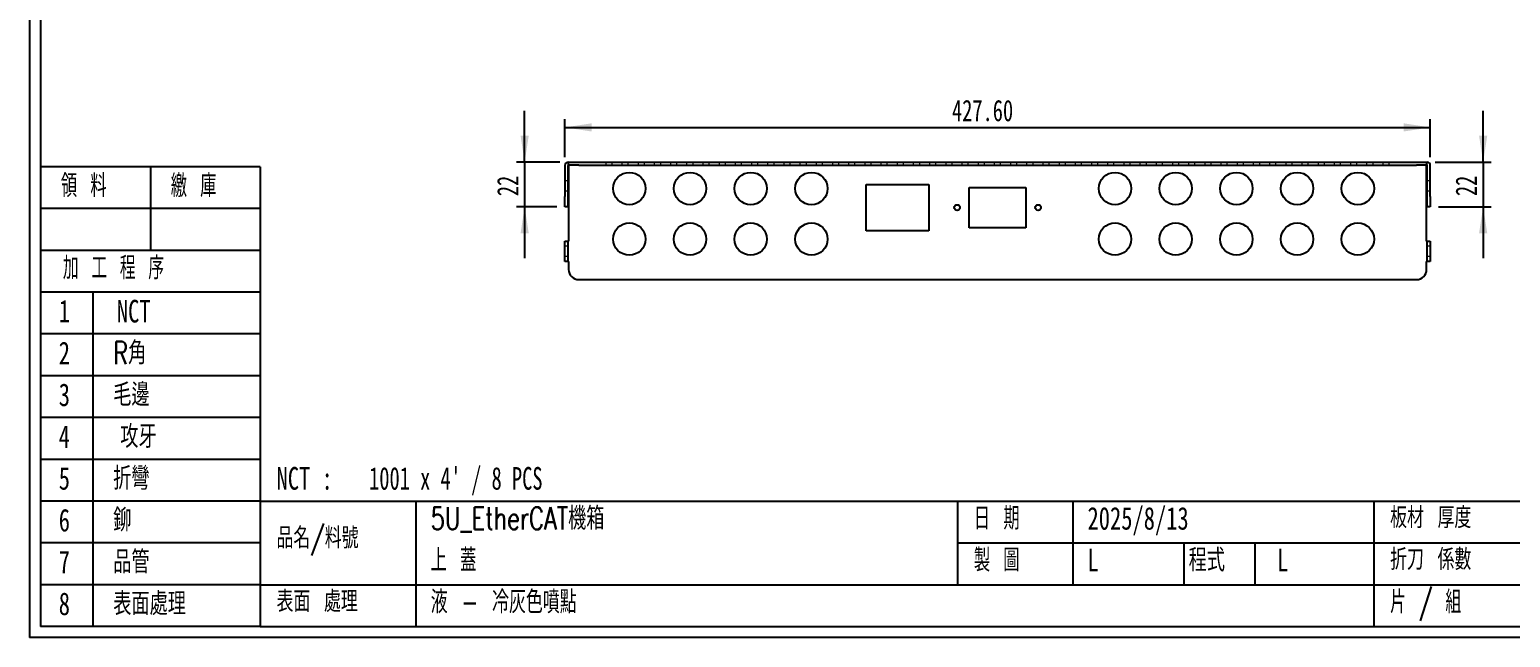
# Model space of a CAD drawing. Header units: millimetres. Extents: x 20 to 1161, y 26 to 820.
# Drawn here: x 20 to 752, y 26 to 327 of the extents above; entities that cross this region are included whole.
import ezdxf

# ---------------------------------------------------------------- set-up
doc = ezdxf.new("R2010")
doc.units = ezdxf.units.MM
doc.header["$LTSCALE"] = 4
doc.linetypes.add('HIDDEN', pattern=[1.905, 1.27, -0.635])
doc.layers.add('SLD-0', color=7, linetype='Continuous')
doc.layers.add('WORK', color=6, linetype='Continuous')
doc.styles.add('SLDTEXTSTYLE0', font='TXT', dxfattribs={"width": 0.729167})
doc.styles.add('SLDTEXTSTYLE1', font='TXT', dxfattribs={"width": 0.729167, "bigfont": 'bigfont'})
doc.styles.add('SLDTEXTSTYLE11', font='TXT', dxfattribs={"width": 0.661765})
doc.styles.add('SLDTEXTSTYLE12', font='TXT', dxfattribs={"width": 0.7})
doc.styles.add('SLDTEXTSTYLE2', font='TXT', dxfattribs={"width": 0.678241, "bigfont": 'bigfont'})
doc.styles.add('SLDTEXTSTYLE3', font='TXT', dxfattribs={"width": 0.652778, "bigfont": 'bigfont'})
doc.styles.add('SLDTEXTSTYLE4', font='TXT', dxfattribs={"width": 0.630952, "bigfont": 'bigfont'})
doc.styles.add('SLDTEXTSTYLE6', font='TXT', dxfattribs={"width": 0.6375, "bigfont": 'bigfont'})
doc.dimstyles.new('SLDDIMSTYLE8', dxfattribs={"dimtxt": 11.299913, "dimasz": 13.208, "dimexe": 0, "dimexo": 0.0625, "dimgap": 2.824978, "dimtad": 1, "dimrnd": 1e-09, "dimzin": 12, "dimdsep": 46, "dimtxsty": 'SLDTEXTSTYLE12', "dimsah": 1, "dimcen": 0.09, "dimadec": 0, "dimazin": 3, "dimtfac": 1, "dimtmove": 0, "dimatfit": 0, "dimfxl": 0, "dimfrac": 2, "dimtolj": 1, "dimtzin": 12, "dimarcsym": 0})
doc.dimstyles.new('SLDDIMSTYLE9', dxfattribs={"dimtxt": 11.299913, "dimasz": 13.208, "dimexe": 0, "dimexo": 0.0625, "dimgap": 2.824978, "dimtad": 1, "dimrnd": 1e-09, "dimzin": 4, "dimdsep": 46, "dimtxsty": 'SLDTEXTSTYLE12', "dimsah": 1, "dimcen": 0.09, "dimadec": 0, "dimazin": 1, "dimtfac": 1, "dimtofl": 0, "dimtmove": 0, "dimatfit": 3, "dimfxl": 0, "dimfrac": 2, "dimtolj": 1, "dimtzin": 12, "dimarcsym": 0})

# ---------------------------------------------------------------- blocks, each defined once
blk = doc.blocks.new('_D_43')
at = {"layer": 'WORK'}
for p, q in [((738.24, 260.92), (738.24, 286.32)), ((714.58, 260.92), (742.24, 260.92)), ((738.24, 260.92), (738.24, 238.92)), ((716.13, 238.92), (742.24, 238.92)), ((738.24, 238.92), (738.24, 213.52))]:
    blk.add_line(p, q, dxfattribs=at)
for points in [[(738.24, 260.92), (740.28, 274.12), (736.21, 274.12)], [(738.24, 238.92), (736.21, 225.71), (740.28, 225.71)]]:
    blk.add_solid(points, dxfattribs=at)
at = {"layer": 'WORK', "insert": (724.6, 244.2), "char_height": 10.583, "attachment_point": 1, "rotation": 90, "style": 'SLDTEXTSTYLE12'}
blk.add_mtext('22', dxfattribs=at)
blk = doc.blocks.new('_D_44')
at = {"layer": 'WORK'}
for p, q in [((264.62, 260.92), (264.62, 286.32)), ((282.08, 260.92), (260.62, 260.92)), ((264.62, 260.92), (264.62, 238.92)), ((280.53, 238.92), (260.62, 238.92)), ((264.62, 238.92), (264.62, 213.52))]:
    blk.add_line(p, q, dxfattribs=at)
for points in [[(264.62, 260.92), (266.65, 274.12), (262.59, 274.12)], [(264.62, 238.92), (262.59, 225.71), (266.65, 225.71)]]:
    blk.add_solid(points, dxfattribs=at)
at = {"layer": 'WORK', "insert": (250.98, 244.16), "char_height": 10.583, "attachment_point": 1, "rotation": 90, "style": 'SLDTEXTSTYLE12'}
blk.add_mtext('22', dxfattribs=at)
blk = doc.blocks.new('_D_45')
at = {"layer": 'WORK'}
for p, q in [((284.53, 263.37), (284.53, 282.15)), ((284.53, 278.15), (712.13, 278.15)), ((712.13, 263.37), (712.13, 282.15))]:
    blk.add_line(p, q, dxfattribs=at)
for points in [[(284.53, 278.15), (297.73, 276.12), (297.73, 280.18)], [(712.13, 278.15), (698.92, 280.18), (698.92, 276.12)]]:
    blk.add_solid(points, dxfattribs=at)
at = {"layer": 'WORK', "insert": (475.77, 291.79), "char_height": 10.583, "attachment_point": 1, "style": 'SLDTEXTSTYLE12'}
blk.add_mtext('427.60', dxfattribs=at)

msp = doc.modelspace()

# ---------------------------------------------------------------- linework, layer by layer
at = {"color": 7, "linetype": 'Continuous', "lineweight": 25}
for p, q in [((284.527, 259.366), (284.527, 243.916)), ((286.027, 259.366), (286.027, 243.916)), ((286.077, 260.916), (286.327, 260.916)), ((286.077, 259.416), (286.327, 259.416)), ((286.327, 259.416), (286.327, 260.916)), ((286.327, 260.916), (291.327, 260.916)), ((291.327, 259.416), (286.327, 259.416)), ((286.327, 259.416), (286.327, 259.366)), ((286.327, 259.366), (286.327, 221.916)), ((291.327, 260.916), (705.327, 260.916)), ((291.327, 259.416), (705.327, 259.416)), ((705.327, 260.916), (710.327, 260.916)), ((710.327, 259.416), (705.327, 259.416)), ((710.327, 260.916), (710.327, 259.416)), ((710.327, 260.916), (710.577, 260.916)), ((710.327, 259.416), (710.577, 259.416)), ((710.327, 259.366), (710.327, 259.416)), ((710.327, 221.916), (710.327, 259.366)), ((710.627, 243.916), (710.627, 259.366)), ((712.127, 243.916), (712.127, 259.366)), ((433.327, 249.926), (464.327, 249.926)), ((433.327, 226.926), (433.327, 249.926)), ((464.327, 249.926), (464.327, 226.926)), ((284.527, 238.916), (284.527, 243.916)), ((286.027, 243.916), (286.027, 238.916)), ((484.327, 248.426), (512.327, 248.426)), ((484.327, 228.426), (484.327, 248.426)), ((512.327, 248.426), (512.327, 228.426)), ((710.627, 238.916), (710.627, 243.916)), ((712.127, 243.916), (712.127, 238.916)), ((286.027, 238.916), (284.527, 238.916)), ((712.127, 238.916), (710.627, 238.916)), ((464.327, 226.926), (433.327, 226.926)), ((512.327, 228.426), (484.327, 228.426)), ((284.527, 221.916), (286.027, 221.916)), ((284.527, 216.916), (284.527, 221.916)), ((286.027, 221.916), (286.027, 216.916)), ((286.077, 221.916), (286.027, 221.916)), ((286.077, 221.916), (286.327, 221.916)), ((710.327, 221.916), (710.577, 221.916)), ((710.627, 221.916), (710.577, 221.916)), ((710.627, 216.916), (710.627, 221.916)), ((710.627, 221.916), (712.127, 221.916)), ((712.127, 221.916), (712.127, 216.916)), ((284.527, 211.916), (284.527, 216.916)), ((286.027, 216.916), (286.027, 211.916)), ((710.627, 211.916), (710.627, 216.916)), ((712.127, 216.916), (712.127, 211.916)), ((286.027, 211.916), (284.527, 211.916)), ((286.027, 211.916), (286.077, 211.916)), ((286.327, 211.916), (286.077, 211.916)), ((286.327, 211.916), (286.327, 207.916)), ((710.577, 211.916), (710.327, 211.916)), ((710.327, 207.916), (710.327, 211.916)), ((710.577, 211.916), (710.627, 211.916)), ((712.127, 211.916), (710.627, 211.916)), ((291.327, 202.916), (705.327, 202.916))]:
    msp.add_line(p, q, dxfattribs=at)
at = {"color": 7, "linetype": 'HIDDEN', "lineweight": 18}
for p, q in [((304.827, 259.416), (304.827, 260.916)), ((307.827, 259.416), (307.827, 260.916)), ((312.827, 259.416), (312.827, 260.916)), ((315.827, 259.416), (315.827, 260.916)), ((320.827, 259.416), (320.827, 260.916)), ((323.827, 259.416), (323.827, 260.916)), ((328.827, 259.416), (328.827, 260.916)), ((331.827, 259.416), (331.827, 260.916)), ((336.827, 259.416), (336.827, 260.916)), ((339.827, 259.416), (339.827, 260.916)), ((344.827, 259.416), (344.827, 260.916)), ((347.827, 259.416), (347.827, 260.916)), ((352.827, 259.416), (352.827, 260.916)), ((355.827, 259.416), (355.827, 260.916)), ((360.827, 259.416), (360.827, 260.916)), ((363.827, 259.416), (363.827, 260.916)), ((368.827, 259.416), (368.827, 260.916)), ((371.827, 259.416), (371.827, 260.916)), ((376.827, 259.416), (376.827, 260.916)), ((379.827, 259.416), (379.827, 260.916)), ((384.827, 259.416), (384.827, 260.916)), ((387.827, 259.416), (387.827, 260.916)), ((392.827, 259.416), (392.827, 260.916)), ((395.827, 259.416), (395.827, 260.916)), ((400.827, 259.416), (400.827, 260.916)), ((403.827, 259.416), (403.827, 260.916)), ((408.827, 259.416), (408.827, 260.916)), ((411.827, 259.416), (411.827, 260.916)), ((416.827, 259.416), (416.827, 260.916)), ((419.827, 259.416), (419.827, 260.916)), ((424.827, 259.416), (424.827, 260.916)), ((427.827, 259.416), (427.827, 260.916)), ((432.827, 259.416), (432.827, 260.916)), ((435.827, 259.416), (435.827, 260.916)), ((440.827, 259.416), (440.827, 260.916)), ((443.827, 259.416), (443.827, 260.916)), ((448.827, 259.416), (448.827, 260.916)), ((451.827, 259.416), (451.827, 260.916)), ((456.827, 259.416), (456.827, 260.916)), ((459.827, 259.416), (459.827, 260.916)), ((464.827, 259.416), (464.827, 260.916)), ((467.827, 259.416), (467.827, 260.916)), ((472.827, 259.416), (472.827, 260.916)), ((475.827, 259.416), (475.827, 260.916)), ((480.827, 259.416), (480.827, 260.916)), ((483.827, 259.416), (483.827, 260.916)), ((488.827, 259.416), (488.827, 260.916)), ((491.827, 259.416), (491.827, 260.916)), ((496.827, 259.416), (496.827, 260.916)), ((499.827, 259.416), (499.827, 260.916)), ((504.827, 259.416), (504.827, 260.916)), ((507.827, 259.416), (507.827, 260.916)), ((512.827, 259.416), (512.827, 260.916)), ((515.827, 259.416), (515.827, 260.916)), ((520.827, 259.416), (520.827, 260.916)), ((523.827, 259.416), (523.827, 260.916)), ((528.827, 259.416), (528.827, 260.916)), ((531.827, 259.416), (531.827, 260.916)), ((536.827, 259.416), (536.827, 260.916)), ((539.827, 259.416), (539.827, 260.916)), ((544.827, 259.416), (544.827, 260.916)), ((547.827, 259.416), (547.827, 260.916)), ((552.827, 259.416), (552.827, 260.916)), ((555.827, 259.416), (555.827, 260.916)), ((560.827, 259.416), (560.827, 260.916)), ((563.827, 259.416), (563.827, 260.916)), ((568.827, 259.416), (568.827, 260.916)), ((571.827, 259.416), (571.827, 260.916)), ((576.827, 259.416), (576.827, 260.916)), ((579.827, 259.416), (579.827, 260.916)), ((584.827, 259.416), (584.827, 260.916)), ((587.827, 259.416), (587.827, 260.916)), ((592.827, 259.416), (592.827, 260.916)), ((595.827, 259.416), (595.827, 260.916)), ((600.827, 259.416), (600.827, 260.916)), ((603.827, 259.416), (603.827, 260.916)), ((608.827, 259.416), (608.827, 260.916)), ((611.827, 259.416), (611.827, 260.916)), ((616.827, 259.416), (616.827, 260.916)), ((619.827, 259.416), (619.827, 260.916)), ((624.827, 259.416), (624.827, 260.916)), ((627.827, 259.416), (627.827, 260.916)), ((632.827, 259.416), (632.827, 260.916)), ((635.827, 259.416), (635.827, 260.916)), ((640.827, 259.416), (640.827, 260.916)), ((643.827, 259.416), (643.827, 260.916)), ((648.827, 259.416), (648.827, 260.916)), ((651.827, 259.416), (651.827, 260.916)), ((656.827, 259.416), (656.827, 260.916)), ((659.827, 259.416), (659.827, 260.916)), ((664.827, 259.416), (664.827, 260.916)), ((667.827, 259.416), (667.827, 260.916)), ((672.827, 259.416), (672.827, 260.916)), ((675.827, 259.416), (675.827, 260.916)), ((680.827, 259.416), (680.827, 260.916)), ((683.827, 259.416), (683.827, 260.916)), ((688.827, 259.416), (688.827, 260.916)), ((691.827, 259.416), (691.827, 260.916)), ((286.027, 251.716), (284.527, 251.716)), ((712.127, 251.716), (710.627, 251.716)), ((284.527, 246.716), (286.027, 246.716)), ((710.627, 246.716), (712.127, 246.716)), ((286.027, 219.416), (284.527, 219.416)), ((284.527, 214.416), (286.027, 214.416)), ((712.127, 219.416), (710.627, 219.416)), ((710.627, 214.416), (712.127, 214.416))]:
    msp.add_line(p, q, dxfattribs=at)
at = {"color": 7, "linetype": 'Continuous', "lineweight": 25}
for centre, radius in [((316.327, 247.926), 8), ((346.327, 247.926), 8), ((376.327, 247.926), 8), ((406.327, 247.926), 8), ((556.327, 247.926), 8), ((586.327, 247.926), 8), ((616.327, 247.926), 8), ((646.327, 247.926), 8), ((676.327, 247.926), 8), ((478.327, 238.526), 1.4), ((518.327, 238.526), 1.4), ((316.327, 222.926), 8), ((346.327, 222.926), 8), ((376.327, 222.926), 8), ((406.327, 222.926), 8), ((556.327, 222.926), 8), ((586.327, 222.926), 8), ((616.327, 222.926), 8), ((646.327, 222.926), 8), ((676.327, 222.926), 8)]:
    msp.add_circle(centre, radius, dxfattribs=at)
for centre, radius, start, end in [((286.077, 259.366), 1.55, 90, 180), ((286.077, 259.366), 0.05, 90, 180), ((710.577, 259.366), 1.55, 0, 90), ((710.577, 259.366), 0.05, 0, 90), ((291.327, 207.916), 5, 180, 270), ((705.327, 207.916), 5, 270, 0)]:
    msp.add_arc(centre, radius, start, end, dxfattribs=at)
at = {"layer": 'SLD-0'}
for p, q in [((20, 820), (20, 25.965)), ((25.382, 814.618), (25.382, 31.347)), ((25.382, 258.685), (25.382, 31.347)), ((133.959, 258.685), (25.382, 258.685)), ((79.67, 258.685), (79.67, 217.351)), ((133.959, 258.685), (133.959, 31.347)), ((133.959, 238.018), (25.382, 238.018)), ((133.959, 217.351), (25.382, 217.351)), ((133.959, 217.351), (25.382, 217.351)), ((133.959, 196.684), (25.382, 196.684)), ((51.259, 196.684), (51.259, 31.347)), ((133.959, 176.017), (25.382, 176.017)), ((133.959, 155.349), (25.382, 155.349)), ((25.382, 145.068), (25.382, 41.68)), ((133.959, 134.682), (25.382, 134.682)), ((133.959, 114.015), (25.382, 114.015)), ((133.959, 114.07), (133.959, 31.347)), ((133.959, 93.348), (25.382, 93.348)), ((133.959, 93.393), (478.528, 93.393)), ((133.959, 93.393), (478.528, 93.393)), ((210.892, 93.393), (210.892, 31.347)), ((478.528, 93.393), (684.223, 93.393)), ((478.528, 93.393), (478.528, 52.038)), ((478.528, 93.393), (478.528, 52.038)), ((535.462, 93.393), (535.462, 52.038)), ((684.223, 93.393), (909.919, 93.393)), ((684.223, 93.393), (909.919, 93.393)), ((684.223, 93.393), (684.223, 31.347)), ((684.223, 93.393), (684.223, 31.35)), ((684.223, 93.393), (684.223, 31.347)), ((133.959, 72.681), (25.382, 72.681)), ((478.528, 72.715), (684.223, 72.715)), ((684.223, 72.715), (909.919, 72.715)), ((133.959, 52.014), (25.382, 52.014)), ((133.959, 52.038), (478.528, 52.038)), ((478.528, 52.038), (684.223, 52.038)), ((684.223, 52.038), (909.919, 52.038)), ((133.959, 31.347), (25.382, 31.347)), ((133.959, 31.347), (25.382, 31.347)), ((133.959, 31.347), (478.528, 31.347)), ((478.528, 31.347), (684.223, 31.347)), ((684.223, 31.347), (909.919, 31.347)), ((1160.997, 25.965), (20, 25.965))]:
    msp.add_line(p, q, dxfattribs=at)
at = {"layer": 'SLD-0', "linetype": 'Continuous'}
for p, q in [((590.285, 72.715), (590.285, 52.038)), ((625.395, 72.715), (625.395, 52.038))]:
    msp.add_line(p, q, dxfattribs=at)

# ---------------------------------------------------------------- texts
at = {"color": 7, "linetype": 'Continuous', "lineweight": 0, "insert": (592.71, 69.765), "char_height": 11.2, "attachment_point": 1, "style": 'SLDTEXTSTYLE1'}
msp.add_mtext('\\M+192F6\\M+18EAE', dxfattribs=at)
at = {"layer": 'SLD-0', "attachment_point": 1}
for s, insert, char_height, style in [('\\M+197CC \\M+197BF', (35.44, 254.885), 11.2, 'SLDTEXTSTYLE3'), ('繳 \\M+18CC9', (89.728, 254.885), 11.2, 'SLDTEXTSTYLE3'), ('\\M+189C1 \\M+18D48 \\M+192F6 \\M+18F98', (36.434, 214.261), 11.2, 'SLDTEXTSTYLE4'), ('1', (34.395, 192.884), 11.2, 'SLDTEXTSTYLE0'), ('NCT', (63.09, 192.884), 11.2, 'SLDTEXTSTYLE0'), ('2', (34.395, 172.217), 11.2, 'SLDTEXTSTYLE0'), ('R\\M+18A70', (61.317, 172.217), 11.2, 'SLDTEXTSTYLE1'), ('3', (34.395, 151.55), 11.2, 'SLDTEXTSTYLE0'), ('\\M+196D1\\M+1E7B2', (61.317, 151.55), 11.2, 'SLDTEXTSTYLE1'), ('\\M+18D55\\M+189E5', (64.817, 130.883), 11.2, 'SLDTEXTSTYLE1'), ('4', (34.395, 130.883), 11.2, 'SLDTEXTSTYLE0'), ('5', (34.395, 110.215), 11.2, 'SLDTEXTSTYLE0'), ('\\M+190DC\\M+19C5D', (61.317, 110.215), 11.2, 'SLDTEXTSTYLE1'), ('NCT :', (142.019, 110.215), 11.2, 'SLDTEXTSTYLE0'), ("1001 x 4' / 8 PCS", (187.75, 110.215), 11.2, 'SLDTEXTSTYLE11'), ('6', (34.395, 89.548), 11.2, 'SLDTEXTSTYLE0'), ('\\M+1E7F4', (61.317, 89.548), 11.2, 'SLDTEXTSTYLE1'), ('5U_EtherCAT\\M+18B40\\M+194A0', (218.174, 90.442), 11.2, 'SLDTEXTSTYLE1'), ('\\M+193FA \\M+18AFA', (486.588, 90.442), 11.2, 'SLDTEXTSTYLE3'), ('2025/8/13', (542.744, 90.442), 11.2, 'SLDTEXTSTYLE0'), ('\\M+194C2\\M+18DDE \\M+18CFA\\M+19378', (692.284, 90.396), 10.4, 'SLDTEXTSTYLE1'), ('\\M+19569\\M+196BC/\\M+197BF\\M+1E56A', (142.019, 80.35), 10.4, 'SLDTEXTSTYLE1'), ('7', (34.395, 68.881), 11.2, 'SLDTEXTSTYLE0'), ('\\M+19569\\M+18AC7', (61.317, 68.881), 11.2, 'SLDTEXTSTYLE1'), ('\\M+18FE3 \\M+18A57', (218.174, 69.758), 11.2, 'SLDTEXTSTYLE3'), ('\\M+190BB \\M+19AA4', (486.588, 69.765), 11.2, 'SLDTEXTSTYLE3'), ('L', (542.744, 69.765), 11.2, 'SLDTEXTSTYLE0'), ('L', (636.388, 69.765), 11.2, 'SLDTEXTSTYLE0'), ('\\M+190DC\\M+19381 \\M+18C57\\M+19DC9', (692.284, 69.729), 10.4, 'SLDTEXTSTYLE1'), ('8', (34.395, 48.214), 11.2, 'SLDTEXTSTYLE0'), ('\\M+1955C\\M+196CA\\M+1997C\\M+1979D', (61.317, 48.214), 11.2, 'SLDTEXTSTYLE1'), ('\\M+1955C\\M+196CA \\M+1997C\\M+1979D', (142.019, 48.972), 10.4, 'SLDTEXTSTYLE1'), ('\\M+18974 - \\M+197E2\\M+18A44\\M+19046\\M+195AC\\M+1EA79', (218.174, 49.088), 11.2, 'SLDTEXTSTYLE2'), ('\\M+195D0 / \\M+19167', (692.284, 49.077), 11.2, 'SLDTEXTSTYLE6')]:
    msp.add_mtext(s, dxfattribs=dict(at, insert=insert, char_height=char_height, style=style))

# ---------------------------------------------------------------- dimensions: what is measured, and where the dimension line sits
at = {"layer": 'WORK'}
for base, p1, p2, angle, dimstyle, picture, middle in [((264.619, 238.916), (286.077, 260.916), (284.527, 238.916), 90, 'SLDDIMSTYLE8', '_D_44', (264.619, 250.785)), ((712.127, 278.15), (284.527, 259.366), (712.127, 259.366), 0, 'SLDDIMSTYLE9', '_D_45', (493.984, 278.15)), ((738.244, 238.916), (710.577, 260.916), (712.127, 238.916), 90, 'SLDDIMSTYLE8', '_D_43', (738.244, 250.825))]:
    dim = msp.add_linear_dim(base=base, p1=p1, p2=p2, angle=angle, dimstyle=dimstyle, dxfattribs=at)
    dim.commit()
    dim.dimension.update_dxf_attribs({"geometry": picture, "text_midpoint": middle, "dimtype": 160})

doc.saveas('drawing.dxf')
